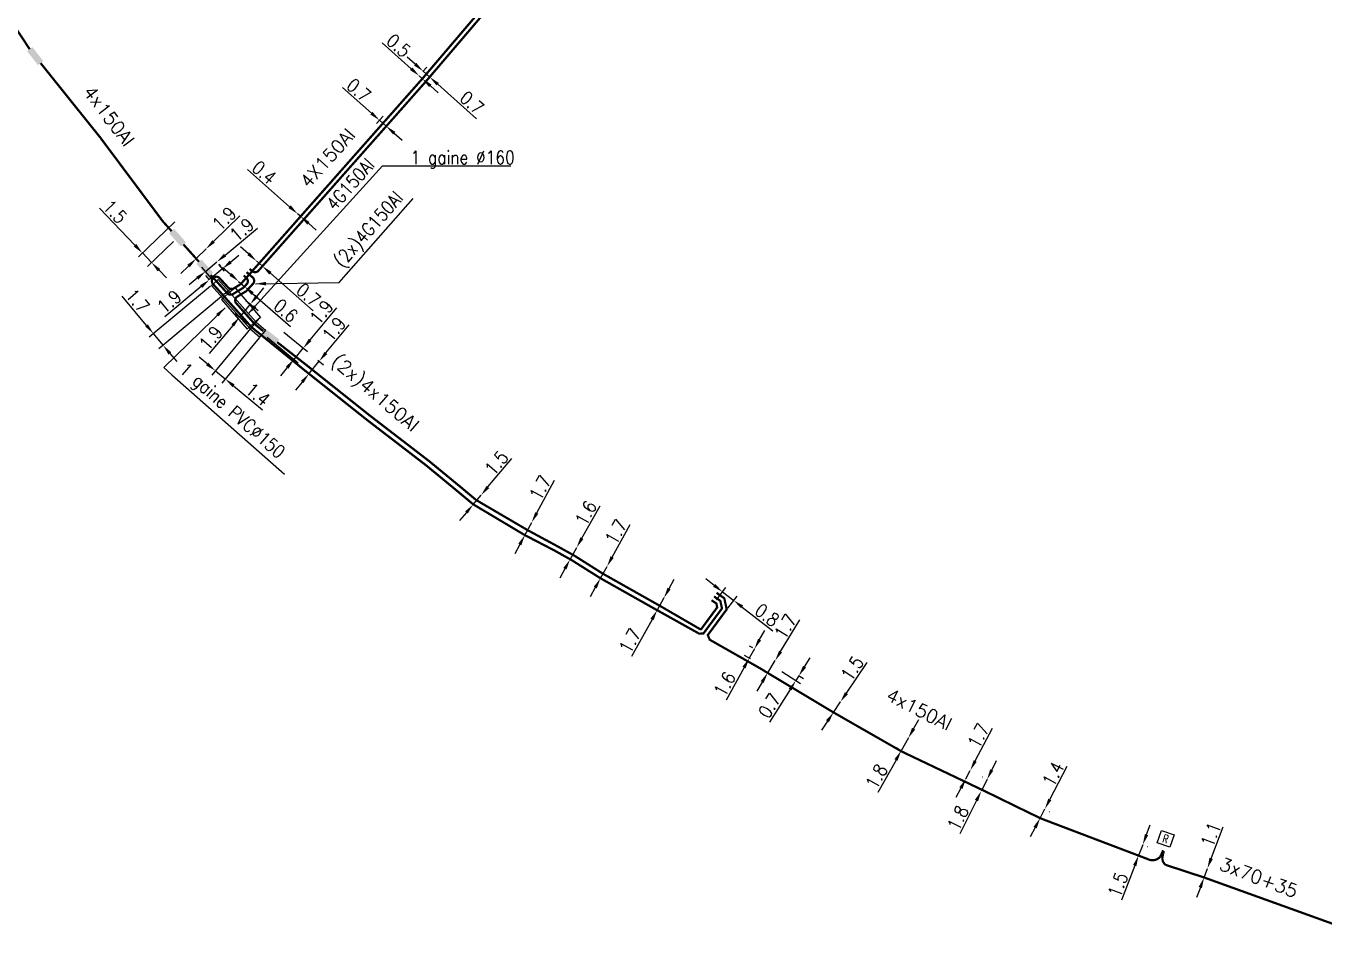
# Model space of a CAD drawing. Header units: millimetres. Extents: x 80000 to 81010, y 144000 to 145002.
# Drawn here: x 80223.4 to 80369.8, y 144738.6 to 144842.9 of the extents above; entities that cross this region are included whole.
import ezdxf
from ezdxf.enums import TextEntityAlignment as Align

# ---------------------------------------------------------------- set-up
doc = ezdxf.new("R2010")
doc.units = ezdxf.units.MM
doc.header["$PDMODE"] = 34
doc.linetypes.add('B_ST_AL', pattern=[2000, 1000, 1000])
doc.layers.get('0').update_dxf_attribs({"linetype": 'CONTINUOUS'})
doc.layers.get('Defpoints').update_dxf_attribs({"linetype": 'CONTINUOUS'})
for name, color, linetype in [('B_100', 3, 'CONTINUOUS'), ('B_200', 7, 'CONTINUOUS'), ('B_300', 7, 'CONTINUOUS'), ('B_400', 7, 'CONTINUOUS')]:
    doc.layers.add(name, color=color, linetype=linetype)
doc.styles.add('M_ROMANS', font='ROMANS.shx', dxfattribs={"width": 0.75})
doc.styles.get("Standard").update_dxf_attribs({"font": 'romans.shx', "width": 0.85})
doc.dimstyles.get("Standard").update_dxf_attribs({"dimtxt": 1.5, "dimasz": 1.2, "dimexe": 0.625, "dimexo": 0.625, "dimgap": 0.25, "dimtad": 1, "dimdec": 1, "dimzin": 0, "dimdsep": 46, "dimtxsty": 'Standard', "dimcen": -0.5, "dimadec": 0, "dimazin": 0, "dimtfac": 1, "dimtdec": 1, "dimtmove": 0, "dimatfit": 3, "dimfxl": 0, "dimtolj": 1, "dimtzin": 0, "dimarcsym": 0})

# ---------------------------------------------------------------- blocks, each defined once
blk = doc.blocks.new('*D301')
at = {"layer": 'B_100', "color": 0, "linetype": 'Continuous', "lineweight": -2, "transparency": 16777216}
for p, q in [((80357.04, 144748.98), (80358.38, 144752.56)), ((80356.24, 144746.83), (80356.62, 144747.86)), ((80355.82, 144745.7), (80355.4, 144744.58))]:
    blk.add_line(p, q, dxfattribs=at)
at = {"layer": 'B_100', "color": 0, "linetype": 'Continuous', "transparency": 16777216}
for points in [[(80356.85, 144749.05), (80357.23, 144748.91), (80356.62, 144747.86)], [(80355.63, 144745.77), (80356, 144745.63), (80356.24, 144746.83)]]:
    blk.add_solid(points, dxfattribs=at)
at = {"layer": 'Defpoints', "color": 0, "linetype": 'Continuous', "transparency": 16777216}
for p in [(80356.62, 144747.86), (80356.62, 144747.86), (80356.24, 144746.83)]:
    blk.add_point(p, dxfattribs=at)
at = {"layer": 'B_100', "color": 0, "linetype": 'Continuous', "transparency": 16777216, "insert": (80356.99, 144751.68), "char_height": 1.5, "attachment_point": 5, "rotation": 69.501}
blk.add_mtext('\\A1;1.1', dxfattribs=at)
blk = doc.blocks.new('*D302')
at = {"layer": 'B_100', "color": 0, "linetype": 'Continuous', "lineweight": -2, "transparency": 16777216}
for p, q in [((80349.75, 144751.66), (80350.18, 144752.78)), ((80349.33, 144750.53), (80348.85, 144749.3)), ((80349.88, 144750.32), (80349.91, 144750.31)), ((80349.41, 144749.09), (80349.44, 144749.07)), ((80348.43, 144748.18), (80346.94, 144744.26))]:
    blk.add_line(p, q, dxfattribs=at)
at = {"layer": 'B_100', "color": 0, "linetype": 'Continuous', "transparency": 16777216}
for points in [[(80349.57, 144751.73), (80349.94, 144751.59), (80349.33, 144750.53)], [(80348.24, 144748.25), (80348.61, 144748.1), (80348.85, 144749.3)]]:
    blk.add_solid(points, dxfattribs=at)
at = {"layer": 'Defpoints', "color": 0, "linetype": 'Continuous', "transparency": 16777216}
for p in [(80349.29, 144750.55), (80348.82, 144749.31), (80348.85, 144749.3)]:
    blk.add_point(p, dxfattribs=at)
at = {"layer": 'B_100', "color": 0, "linetype": 'Continuous', "transparency": 16777216, "insert": (80346.53, 144746.01), "char_height": 1.5, "attachment_point": 5, "rotation": 69.1663}
blk.add_mtext('\\A1;1.5', dxfattribs=at)
blk = doc.blocks.new('*D303')
at = {"layer": 'B_100', "color": 0, "linetype": 'Continuous', "lineweight": -2, "transparency": 16777216}
for p, q in [((80332.3, 144758.95), (80332.84, 144760.03)), ((80331.77, 144757.88), (80331.12, 144756.58)), ((80331.26, 144758.14), (80331.21, 144758.16)), ((80330.58, 144755.5), (80328.71, 144751.76))]:
    blk.add_line(p, q, dxfattribs=at)
at = {"layer": 'B_100', "color": 0, "linetype": 'Continuous', "transparency": 16777216}
for points in [[(80332.13, 144759.04), (80332.48, 144758.87), (80331.77, 144757.88)], [(80330.4, 144755.59), (80330.76, 144755.42), (80331.12, 144756.58)]]:
    blk.add_solid(points, dxfattribs=at)
at = {"layer": 'Defpoints', "color": 0, "linetype": 'Continuous', "transparency": 16777216}
for p in [(80331.81, 144757.86), (80331.12, 144756.58), (80331.12, 144756.58)]:
    blk.add_point(p, dxfattribs=at)
at = {"layer": 'B_100', "color": 0, "linetype": 'Continuous', "transparency": 16777216, "insert": (80328.49, 144753.54), "char_height": 1.5, "attachment_point": 5, "rotation": 63.4896}
blk.add_mtext('\\A1;1.8', dxfattribs=at)
blk = doc.blocks.new('*D304')
at = {"layer": 'B_100', "color": 0, "linetype": 'Continuous', "lineweight": -2, "transparency": 16777216}
for p, q in [((80330.44, 144759.97), (80332.38, 144763.68)), ((80329.39, 144757.97), (80329.88, 144758.91)), ((80328.83, 144756.91), (80328.27, 144755.85))]:
    blk.add_line(p, q, dxfattribs=at)
at = {"layer": 'B_100', "color": 0, "linetype": 'Continuous', "transparency": 16777216}
for points in [[(80330.26, 144760.06), (80330.61, 144759.88), (80329.88, 144758.91)], [(80328.65, 144757), (80329.01, 144756.82), (80329.39, 144757.97)]]:
    blk.add_solid(points, dxfattribs=at)
at = {"layer": 'Defpoints', "color": 0, "linetype": 'Continuous', "transparency": 16777216}
for p in [(80329.88, 144758.91), (80329.88, 144758.91), (80329.39, 144757.97)]:
    blk.add_point(p, dxfattribs=at)
at = {"layer": 'B_100', "color": 0, "linetype": 'Continuous', "transparency": 16777216, "insert": (80330.8, 144762.82), "char_height": 1.5, "attachment_point": 5, "rotation": 62.3199}
blk.add_mtext('\\A1;1.7', dxfattribs=at)
blk = doc.blocks.new('*D305')
at = {"layer": 'B_100', "color": 0, "linetype": 'Continuous', "lineweight": -2, "transparency": 16777216}
for p, q in [((80338.85, 144755.63), (80340.81, 144759.4)), ((80337.75, 144753.52), (80338.29, 144754.56)), ((80337.21, 144753.81), (80337.2, 144753.81)), ((80338.83, 144754.28), (80338.85, 144754.27)), ((80337.19, 144752.46), (80336.64, 144751.4))]:
    blk.add_line(p, q, dxfattribs=at)
at = {"layer": 'B_100', "color": 0, "linetype": 'Continuous', "transparency": 16777216}
for points in [[(80338.67, 144755.72), (80339.02, 144755.53), (80338.29, 144754.56)], [(80337.02, 144752.55), (80337.37, 144752.37), (80337.75, 144753.52)]]:
    blk.add_solid(points, dxfattribs=at)
at = {"layer": 'Defpoints', "color": 0, "linetype": 'Continuous', "transparency": 16777216}
for p in [(80338.28, 144754.57), (80338.29, 144754.56), (80337.76, 144753.52)]:
    blk.add_point(p, dxfattribs=at)
at = {"layer": 'B_100', "color": 0, "linetype": 'Continuous', "transparency": 16777216, "insert": (80339.22, 144758.51), "char_height": 1.5, "attachment_point": 5, "rotation": 62.4394}
blk.add_mtext('\\A1;1.4', dxfattribs=at)
blk = doc.blocks.new('*D306')
at = {"layer": 'B_100', "color": 0, "linetype": 'Continuous', "lineweight": -2, "transparency": 16777216}
for p, q in [((80323.49, 144763.61), (80324.08, 144764.66)), ((80322.9, 144762.57), (80322.09, 144761.13)), ((80321.84, 144761.27), (80321.55, 144761.44)), ((80321.51, 144760.08), (80319.45, 144756.43))]:
    blk.add_line(p, q, dxfattribs=at)
at = {"layer": 'B_100', "color": 0, "linetype": 'Continuous', "transparency": 16777216}
for points in [[(80323.32, 144763.71), (80323.67, 144763.51), (80322.9, 144762.57)], [(80321.33, 144760.18), (80321.68, 144759.99), (80322.09, 144761.13)]]:
    blk.add_solid(points, dxfattribs=at)
at = {"layer": 'Defpoints', "color": 0, "linetype": 'Continuous', "transparency": 16777216}
for p in [(80322.9, 144762.57), (80322.09, 144761.13), (80322.39, 144760.97)]:
    blk.add_point(p, dxfattribs=at)
at = {"layer": 'B_100', "color": 0, "linetype": 'Continuous', "transparency": 16777216, "insert": (80319.31, 144758.23), "char_height": 1.5, "attachment_point": 5, "rotation": 60.6217}
blk.add_mtext('\\A1;1.8', dxfattribs=at)
blk = doc.blocks.new('*D307')
at = {"layer": 'B_100', "color": 0, "linetype": 'Continuous', "lineweight": -2, "transparency": 16777216}
for p, q in [((80301.01, 144779.78), (80300.06, 144780.51)), ((80301.27, 144778.16), (80302.34, 144779.54)), ((80301.96, 144779.05), (80303.21, 144778.08)), ((80302.54, 144777.2), (80303.6, 144778.57)), ((80304.16, 144777.34), (80307.63, 144774.67))]:
    blk.add_line(p, q, dxfattribs=at)
at = {"layer": 'B_100', "color": 0, "linetype": 'Continuous', "transparency": 16777216}
for points in [[(80301.13, 144779.94), (80300.88, 144779.62), (80301.96, 144779.05)], [(80304.29, 144777.5), (80304.04, 144777.19), (80303.21, 144778.08)]]:
    blk.add_solid(points, dxfattribs=at)
at = {"layer": 'Defpoints', "color": 0, "linetype": 'Continuous', "transparency": 16777216}
for p in [(80301.96, 144779.05), (80300.89, 144777.66), (80302.15, 144776.7)]:
    blk.add_point(p, dxfattribs=at)
at = {"layer": 'B_100', "color": 0, "linetype": 'Continuous', "transparency": 16777216, "insert": (80306.98, 144776.43), "char_height": 1.5, "attachment_point": 5, "rotation": 322.3447}
blk.add_mtext('\\A1;0.8', dxfattribs=at)
blk = doc.blocks.new('*D308')
at = {"layer": 'B_100', "color": 0, "linetype": 'Continuous', "lineweight": -2, "transparency": 16777216}
for p, q in [((80311.2, 144770.6), (80311.84, 144771.62)), ((80308.63, 144770.05), (80310.75, 144768.71)), ((80310.56, 144769.59), (80310.22, 144769.05)), ((80310.52, 144769.61), (80311.09, 144769.26)), ((80309.58, 144768.03), (80307.24, 144764.34))]:
    blk.add_line(p, q, dxfattribs=at)
at = {"layer": 'B_100', "color": 0, "linetype": 'Continuous', "transparency": 16777216}
for points in [[(80311.03, 144770.71), (80311.37, 144770.5), (80310.56, 144769.59)], [(80309.41, 144768.14), (80309.74, 144767.93), (80310.22, 144769.05)]]:
    blk.add_solid(points, dxfattribs=at)
at = {"layer": 'Defpoints', "color": 0, "linetype": 'Continuous', "transparency": 16777216}
for p in [(80308.1, 144770.39), (80309.99, 144769.95), (80310.22, 144769.05)]:
    blk.add_point(p, dxfattribs=at)
at = {"layer": 'B_100', "color": 0, "linetype": 'Continuous', "transparency": 16777216, "insert": (80307.24, 144766.21), "char_height": 1.5, "attachment_point": 5, "rotation": 57.7032}
blk.add_mtext('\\A1;0.7', dxfattribs=at)
blk = doc.blocks.new('*D309')
at = {"layer": 'B_100', "color": 0, "linetype": 'Continuous', "lineweight": -2, "transparency": 16777216}
for p, q in [((80306.13, 144773.67), (80306.71, 144774.71)), ((80305.55, 144772.62), (80304.96, 144771.56)), ((80305.36, 144772.72), (80305, 144772.92)), ((80305.1, 144771.48), (80304.41, 144771.86)), ((80304.38, 144770.51), (80302.35, 144766.84))]:
    blk.add_line(p, q, dxfattribs=at)
at = {"layer": 'B_100', "color": 0, "linetype": 'Continuous', "transparency": 16777216}
for points in [[(80305.95, 144773.76), (80306.3, 144773.57), (80305.55, 144772.62)], [(80304.2, 144770.61), (80304.55, 144770.41), (80304.96, 144771.56)]]:
    blk.add_solid(points, dxfattribs=at)
at = {"layer": 'Defpoints', "color": 0, "linetype": 'Continuous', "transparency": 16777216}
for p in [(80305.91, 144772.42), (80304.96, 144771.56), (80305.64, 144771.18)]:
    blk.add_point(p, dxfattribs=at)
at = {"layer": 'B_100', "color": 0, "linetype": 'Continuous', "transparency": 16777216, "insert": (80302.2, 144768.64), "char_height": 1.5, "attachment_point": 5, "rotation": 60.9975}
blk.add_mtext('\\A1;1.6', dxfattribs=at)
blk = doc.blocks.new('*D310')
at = {"layer": 'B_100', "color": 0, "linetype": 'Continuous', "lineweight": -2, "transparency": 16777216}
for p, q in [((80308.5, 144772.32), (80310.66, 144775.91)), ((80307.04, 144769.91), (80307.88, 144771.29)), ((80308.4, 144770.98), (80308.41, 144770.97)), ((80307.57, 144769.59), (80307.58, 144769.58)), ((80306.42, 144768.88), (80305.8, 144767.85))]:
    blk.add_line(p, q, dxfattribs=at)
at = {"layer": 'B_100', "color": 0, "linetype": 'Continuous', "transparency": 16777216}
for points in [[(80308.33, 144772.42), (80308.67, 144772.22), (80307.88, 144771.29)], [(80306.25, 144768.98), (80306.59, 144768.77), (80307.04, 144769.91)]]:
    blk.add_solid(points, dxfattribs=at)
at = {"layer": 'Defpoints', "color": 0, "linetype": 'Continuous', "transparency": 16777216}
for p in [(80307.87, 144771.3), (80307.88, 144771.29), (80307.03, 144769.91)]:
    blk.add_point(p, dxfattribs=at)
at = {"layer": 'B_100', "color": 0, "linetype": 'Continuous', "transparency": 16777216, "insert": (80309.04, 144775.14), "char_height": 1.5, "attachment_point": 5, "rotation": 58.8763}
blk.add_mtext('\\A1;1.7', dxfattribs=at)
blk = doc.blocks.new('*D311')
at = {"layer": 'B_100', "color": 0, "linetype": 'Continuous', "lineweight": -2, "transparency": 16777216}
for p, q in [((80315.91, 144767.62), (80318.25, 144771.1)), ((80314.46, 144765.45), (80315.24, 144766.63)), ((80313.79, 144764.45), (80313.12, 144763.46))]:
    blk.add_line(p, q, dxfattribs=at)
at = {"layer": 'B_100', "color": 0, "linetype": 'Continuous', "transparency": 16777216}
for points in [[(80315.75, 144767.73), (80316.08, 144767.51), (80315.24, 144766.63)], [(80313.62, 144764.57), (80313.95, 144764.34), (80314.46, 144765.45)]]:
    blk.add_solid(points, dxfattribs=at)
at = {"layer": 'Defpoints', "color": 0, "linetype": 'Continuous', "transparency": 16777216}
for p in [(80315.24, 144766.63), (80315.24, 144766.63), (80314.46, 144765.45)]:
    blk.add_point(p, dxfattribs=at)
at = {"layer": 'B_100', "color": 0, "linetype": 'Continuous', "transparency": 16777216, "insert": (80316.58, 144770.42), "char_height": 1.5, "attachment_point": 5, "rotation": 56.1556}
blk.add_mtext('\\A1;1.5', dxfattribs=at)
blk = doc.blocks.new('*D312')
at = {"layer": 'B_100', "color": 0, "linetype": 'Continuous', "lineweight": -2, "transparency": 16777216}
for p, q in [((80295.93, 144779.42), (80296.51, 144780.47)), ((80295.35, 144778.37), (80294.58, 144776.98)), ((80294.8, 144778.67), (80294.8, 144778.67)), ((80294, 144775.93), (80291.67, 144771.74))]:
    blk.add_line(p, q, dxfattribs=at)
at = {"layer": 'B_100', "color": 0, "linetype": 'Continuous', "transparency": 16777216}
for points in [[(80295.75, 144779.52), (80296.1, 144779.32), (80295.35, 144778.37)], [(80293.82, 144776.03), (80294.17, 144775.84), (80294.58, 144776.98)]]:
    blk.add_solid(points, dxfattribs=at)
at = {"layer": 'Defpoints', "color": 0, "linetype": 'Continuous', "transparency": 16777216}
for p in [(80295.35, 144778.37), (80295.35, 144778.37), (80294.58, 144776.98)]:
    blk.add_point(p, dxfattribs=at)
at = {"layer": 'B_100', "color": 0, "linetype": 'Continuous', "transparency": 16777216, "insert": (80291.52, 144773.53), "char_height": 1.5, "attachment_point": 5, "rotation": 61.012}
blk.add_mtext('\\A1;1.7', dxfattribs=at)
blk = doc.blocks.new('*D313')
at = {"layer": 'B_100', "color": 0, "linetype": 'Continuous', "lineweight": -2, "transparency": 16777216}
for p, q in [((80281.01, 144787.95), (80282.99, 144791.64)), ((80279.67, 144785.45), (80280.44, 144786.89)), ((80279.1, 144784.39), (80278.53, 144783.34)), ((80280.18, 144785.18), (80280.22, 144785.16))]:
    blk.add_line(p, q, dxfattribs=at)
at = {"layer": 'B_100', "color": 0, "linetype": 'Continuous', "transparency": 16777216}
for points in [[(80280.83, 144788.04), (80281.18, 144787.85), (80280.44, 144786.89)], [(80278.92, 144784.49), (80279.27, 144784.3), (80279.67, 144785.45)]]:
    blk.add_solid(points, dxfattribs=at)
at = {"layer": 'Defpoints', "color": 0, "linetype": 'Continuous', "transparency": 16777216}
for p in [(80280.44, 144786.89), (80280.44, 144786.89), (80279.63, 144785.47)]:
    blk.add_point(p, dxfattribs=at)
at = {"layer": 'B_100', "color": 0, "linetype": 'Continuous', "transparency": 16777216, "insert": (80281.4, 144790.79), "char_height": 1.5, "attachment_point": 5, "rotation": 61.7394}
blk.add_mtext('\\A1;1.7', dxfattribs=at)
blk = doc.blocks.new('*D314')
at = {"layer": 'B_100', "color": 0, "linetype": 'Continuous', "lineweight": -2, "transparency": 16777216}
for p, q in [((80286.1, 144785.1), (80288.14, 144788.76)), ((80284.76, 144782.7), (80285.51, 144784.06)), ((80284.38, 144782.92), (80284.21, 144783.01)), ((80284.17, 144781.66), (80283.59, 144780.61))]:
    blk.add_line(p, q, dxfattribs=at)
at = {"layer": 'B_100', "color": 0, "linetype": 'Continuous', "transparency": 16777216}
for points in [[(80285.92, 144785.2), (80286.27, 144785.01), (80285.51, 144784.06)], [(80284, 144781.75), (80284.35, 144781.56), (80284.76, 144782.7)]]:
    blk.add_solid(points, dxfattribs=at)
at = {"layer": 'Defpoints', "color": 0, "linetype": 'Continuous', "transparency": 16777216}
for p in [(80285.51, 144784.06), (80285.51, 144784.06), (80284.92, 144782.61)]:
    blk.add_point(p, dxfattribs=at)
at = {"layer": 'B_100', "color": 0, "linetype": 'Continuous', "transparency": 16777216, "insert": (80286.54, 144787.94), "char_height": 1.5, "attachment_point": 5, "rotation": 60.8341}
blk.add_mtext('\\A1;1.6', dxfattribs=at)
blk = doc.blocks.new('*D315')
at = {"layer": 'B_100', "color": 0, "linetype": 'Continuous', "lineweight": -2, "transparency": 16777216}
for p, q in [((80289.51, 144782.97), (80291.54, 144786.64)), ((80288.19, 144780.58), (80288.93, 144781.92)), ((80287.6, 144779.54), (80287.02, 144778.49)), ((80288.73, 144780.28), (80288.73, 144780.28))]:
    blk.add_line(p, q, dxfattribs=at)
at = {"layer": 'B_100', "color": 0, "linetype": 'Continuous', "transparency": 16777216}
for points in [[(80289.33, 144783.07), (80289.68, 144782.88), (80288.93, 144781.92)], [(80287.43, 144779.63), (80287.78, 144779.44), (80288.19, 144780.58)]]:
    blk.add_solid(points, dxfattribs=at)
at = {"layer": 'Defpoints', "color": 0, "linetype": 'Continuous', "transparency": 16777216}
for p in [(80288.93, 144781.92), (80288.93, 144781.92), (80288.18, 144780.59)]:
    blk.add_point(p, dxfattribs=at)
at = {"layer": 'B_100', "color": 0, "linetype": 'Continuous', "transparency": 16777216, "insert": (80289.94, 144785.82), "char_height": 1.5, "attachment_point": 5, "rotation": 61.012}
blk.add_mtext('\\A1;1.7', dxfattribs=at)
blk = doc.blocks.new('*D316')
at = {"layer": 'B_100', "color": 0, "linetype": 'Continuous', "lineweight": -2, "transparency": 16777216}
for p, q in [((80275.5, 144790.88), (80278.2, 144794.09)), ((80273.85, 144788.92), (80274.73, 144789.96)), ((80273.08, 144788), (80272.31, 144787.09))]:
    blk.add_line(p, q, dxfattribs=at)
at = {"layer": 'B_100', "color": 0, "linetype": 'Continuous', "transparency": 16777216}
for points in [[(80275.35, 144791.01), (80275.65, 144790.75), (80274.73, 144789.96)], [(80272.93, 144788.13), (80273.23, 144787.88), (80273.85, 144788.92)]]:
    blk.add_solid(points, dxfattribs=at)
at = {"layer": 'Defpoints', "color": 0, "linetype": 'Continuous', "transparency": 16777216}
for p in [(80274.73, 144789.96), (80274.73, 144789.96), (80273.85, 144788.92)]:
    blk.add_point(p, dxfattribs=at)
at = {"layer": 'B_100', "color": 0, "linetype": 'Continuous', "transparency": 16777216, "insert": (80276.47, 144793.59), "char_height": 1.5, "attachment_point": 5, "rotation": 49.9177}
blk.add_mtext('\\A1;1.5', dxfattribs=at)
blk = doc.blocks.new('*D317')
at = {"layer": 'B_100', "color": 0, "linetype": 'Continuous', "lineweight": -2, "transparency": 16777216}
for p, q in [((80257.24, 144806), (80259.85, 144809.19)), ((80255.32, 144803.65), (80256.48, 144805.07)), ((80256.34, 144805.18), (80256.96, 144804.67)), ((80255.1, 144803.83), (80255.8, 144803.26)), ((80254.56, 144802.72), (80253.8, 144801.8))]:
    blk.add_line(p, q, dxfattribs=at)
at = {"layer": 'B_100', "color": 0, "linetype": 'Continuous', "transparency": 16777216}
for points in [[(80257.08, 144806.12), (80257.39, 144805.87), (80256.48, 144805.07)], [(80254.41, 144802.85), (80254.71, 144802.6), (80255.32, 144803.65)]]:
    blk.add_solid(points, dxfattribs=at)
at = {"layer": 'Defpoints', "color": 0, "linetype": 'Continuous', "transparency": 16777216}
for p in [(80255.86, 144805.58), (80256.48, 144805.07), (80254.62, 144804.23)]:
    blk.add_point(p, dxfattribs=at)
at = {"layer": 'B_100', "color": 0, "linetype": 'Continuous', "transparency": 16777216, "insert": (80258.15, 144808.69), "char_height": 1.5, "attachment_point": 5, "rotation": 50.6919}
blk.add_mtext('\\A1;1.9', dxfattribs=at)
blk = doc.blocks.new('*D320')
at = {"layer": 'B_100', "color": 0, "linetype": 'Continuous', "lineweight": -2, "transparency": 16777216}
for p, q in [((80245.82, 144815.21), (80245.18, 144815.98)), ((80246.5, 144816.27), (80247.42, 144817.04)), ((80244.1, 144814.26), (80243.7, 144814.75)), ((80245.58, 144815.5), (80244.1, 144814.27)), ((80243.18, 144813.5), (80239.08, 144810.08))]:
    blk.add_line(p, q, dxfattribs=at)
at = {"layer": 'B_100', "color": 0, "linetype": 'Continuous', "transparency": 16777216}
for points in [[(80246.37, 144816.42), (80246.63, 144816.12), (80245.58, 144815.5)], [(80243.05, 144813.65), (80243.31, 144813.34), (80244.1, 144814.27)]]:
    blk.add_solid(points, dxfattribs=at)
at = {"layer": 'Defpoints', "color": 0, "linetype": 'Continuous', "transparency": 16777216}
for p in [(80245.58, 144815.5), (80246.22, 144814.73), (80244.5, 144813.78)]:
    blk.add_point(p, dxfattribs=at)
at = {"layer": 'B_100', "color": 0, "linetype": 'Continuous', "transparency": 16777216, "insert": (80239.57, 144811.79), "char_height": 1.5, "attachment_point": 5, "rotation": 39.8296}
blk.add_mtext('\\A1;1.9', dxfattribs=at)
blk = doc.blocks.new('*D321')
at = {"layer": 'B_100', "color": 0, "linetype": 'Continuous', "lineweight": -2, "transparency": 16777216}
for p, q in [((80253.14, 144822.5), (80248.4, 144826.68)), ((80254.36, 144821.43), (80254.04, 144821.7)), ((80255.26, 144820.63), (80256.15, 144819.84))]:
    blk.add_line(p, q, dxfattribs=at)
at = {"layer": 'B_100', "color": 0, "linetype": 'Continuous', "transparency": 16777216}
for points in [[(80253.28, 144822.65), (80253.01, 144822.35), (80254.04, 144821.7)], [(80255.39, 144820.78), (80255.12, 144820.48), (80254.36, 144821.43)]]:
    blk.add_solid(points, dxfattribs=at)
at = {"layer": 'Defpoints', "color": 0, "linetype": 'Continuous', "transparency": 16777216}
for p in [(80254.04, 144821.7), (80254.36, 144821.43), (80254.36, 144821.43)]:
    blk.add_point(p, dxfattribs=at)
at = {"layer": 'B_100', "color": 0, "linetype": 'Continuous', "transparency": 16777216, "insert": (80250.27, 144826.36), "char_height": 1.5, "attachment_point": 5, "rotation": 318.5669}
blk.add_mtext('\\A1;0.4', dxfattribs=at)
blk = doc.blocks.new('B_300_03')
at = {"color": 0, "linetype": 'Continuous'}
blk.add_solid([(-1, 0.75), (-1, 0), (1, 0.75), (1, 0)], dxfattribs=at)
at = {"color": 0, "linetype": 'Continuous', "style": 'M_ROMANS', "width": 0.75, "flags": 3}
for tag, p in [('DEF_LEG', (0, -4.25)), ('DEF_COUP', (0, -6.75)), ('DEF_TYPE', (0, -9.25))]:
    blk.add_attdef(tag, text='', height=1.2, dxfattribs=at).set_placement(p, align=Align.MIDDLE)
blk = doc.blocks.new('B_200_01')
at = {"color": 0, "linetype": 'Continuous', "flags": 128}
blk.add_lwpolyline([(-0.75, -0.75), (-0.75, 0.75), (0.75, 0.75), (0.75, -0.75)], close=True, dxfattribs=at)
at = {"color": 0, "linetype": 'Continuous', "style": 'M_ROMANS', "width": 0.75}
blk.add_text('R', height=0.9, dxfattribs=at).set_placement((0, 0), align=Align.MIDDLE)
at = {"color": 0, "linetype": 'Continuous', "style": 'M_ROMANS', "width": 0.75, "flags": 3}
for tag, p in [('DEF_LEG', (0, -5)), ('DEF_COUP', (0, -7.5)), ('DEF_TYPE', (0, -10))]:
    blk.add_attdef(tag, text='', height=1.2, dxfattribs=at).set_placement(p, align=Align.MIDDLE)
blk = doc.blocks.new('*D1249')
at = {"layer": 'B_100', "color": 0, "linetype": 'Continuous', "lineweight": -2, "transparency": 16777216}
for p, q in [((80248.51, 144817.18), (80247.61, 144817.97)), ((80249.41, 144816.38), (80250.08, 144815.79)), ((80248.99, 144815.91), (80248.99, 144815.91)), ((80249.67, 144815.32), (80249.67, 144815.32)), ((80250.98, 144814.99), (80255.8, 144810.75))]:
    blk.add_line(p, q, dxfattribs=at)
at = {"layer": 'B_100', "color": 0, "linetype": 'Continuous', "transparency": 16777216}
for points in [[(80248.64, 144817.33), (80248.38, 144817.03), (80249.41, 144816.38)], [(80251.12, 144815.14), (80250.85, 144814.84), (80250.08, 144815.79)]]:
    blk.add_solid(points, dxfattribs=at)
at = {"layer": 'Defpoints', "color": 0, "linetype": 'Continuous', "transparency": 16777216}
for p in [(80249.41, 144816.38), (80249.41, 144816.38), (80250.08, 144815.79)]:
    blk.add_point(p, dxfattribs=at)
at = {"layer": 'B_100', "color": 0, "linetype": 'Continuous', "transparency": 16777216, "insert": (80255.27, 144812.55), "char_height": 1.5, "attachment_point": 5, "rotation": 318.6175}
blk.add_mtext('\\A1;0.7', dxfattribs=at)
blk = doc.blocks.new('*D1256')
at = {"layer": 'B_100', "color": 0, "linetype": 'Continuous', "lineweight": -2, "transparency": 16777216}
for p, q in [((80262.37, 144833.05), (80259.09, 144835.94)), ((80262.94, 144831.88), (80263.68, 144832.73)), ((80264.04, 144831.58), (80263.27, 144832.26)), ((80263.71, 144831.2), (80264.45, 144832.05)), ((80264.94, 144830.79), (80265.84, 144829.99))]:
    blk.add_line(p, q, dxfattribs=at)
at = {"layer": 'B_100', "color": 0, "linetype": 'Continuous', "transparency": 16777216}
for points in [[(80262.5, 144833.2), (80262.24, 144832.9), (80263.27, 144832.26)], [(80265.07, 144830.94), (80264.81, 144830.64), (80264.04, 144831.58)]]:
    blk.add_solid(points, dxfattribs=at)
at = {"layer": 'Defpoints', "color": 0, "linetype": 'Continuous', "transparency": 16777216}
for p in [(80263.27, 144832.26), (80262.53, 144831.41), (80263.3, 144830.74)]:
    blk.add_point(p, dxfattribs=at)
at = {"layer": 'B_100', "color": 0, "linetype": 'Continuous', "transparency": 16777216, "insert": (80260.94, 144835.64), "char_height": 1.5, "attachment_point": 5, "rotation": 318.6126}
blk.add_mtext('\\A1;0.7', dxfattribs=at)
blk = doc.blocks.new('*D1260')
at = {"layer": 'B_100', "color": 0, "linetype": 'Continuous', "lineweight": -2, "transparency": 16777216}
for p, q in [((80266.84, 144838.07), (80263.58, 144840.98)), ((80268.11, 144836.94), (80267.74, 144837.27)), ((80269.01, 144836.14), (80269.9, 144835.34))]:
    blk.add_line(p, q, dxfattribs=at)
at = {"layer": 'B_100', "color": 0, "linetype": 'Continuous', "transparency": 16777216}
for points in [[(80266.98, 144838.22), (80266.71, 144837.92), (80267.74, 144837.27)], [(80269.14, 144836.29), (80268.87, 144835.99), (80268.11, 144836.94)]]:
    blk.add_solid(points, dxfattribs=at)
at = {"layer": 'Defpoints', "color": 0, "linetype": 'Continuous', "transparency": 16777216}
for p in [(80267.74, 144837.27), (80267.74, 144837.27), (80268.11, 144836.94)]:
    blk.add_point(p, dxfattribs=at)
at = {"layer": 'B_100', "color": 0, "linetype": 'Continuous', "transparency": 16777216, "insert": (80265.43, 144840.67), "char_height": 1.5, "attachment_point": 5, "rotation": 318.2897}
blk.add_mtext('\\A1;0.5', dxfattribs=at)
blk = doc.blocks.new('*D1261')
at = {"layer": 'B_100', "color": 0, "linetype": 'Continuous', "lineweight": -2, "transparency": 16777216}
for p, q in [((80267.3, 144838.58), (80266.4, 144839.38)), ((80268.15, 144837.74), (80268.61, 144838.25)), ((80268.2, 144837.78), (80268.94, 144837.12)), ((80268.9, 144837.07), (80269.36, 144837.58)), ((80269.84, 144836.32), (80274.22, 144832.41))]:
    blk.add_line(p, q, dxfattribs=at)
at = {"layer": 'B_100', "color": 0, "linetype": 'Continuous', "transparency": 16777216}
for points in [[(80267.43, 144838.73), (80267.17, 144838.43), (80268.2, 144837.78)], [(80269.97, 144836.47), (80269.7, 144836.17), (80268.94, 144837.12)]]:
    blk.add_solid(points, dxfattribs=at)
at = {"layer": 'Defpoints', "color": 0, "linetype": 'Continuous', "transparency": 16777216}
for p in [(80267.74, 144837.27), (80268.2, 144837.78), (80268.48, 144836.6)]:
    blk.add_point(p, dxfattribs=at)
at = {"layer": 'B_100', "color": 0, "linetype": 'Continuous', "transparency": 16777216, "insert": (80273.7, 144834.22), "char_height": 1.5, "attachment_point": 5, "rotation": 318.2897}
blk.add_mtext('\\A1;0.7', dxfattribs=at)
blk = doc.blocks.new('*D1262')
at = {"layer": 'B_300', "color": 0, "linetype": 'Continuous', "lineweight": -2, "transparency": 16777216}
for p, q in [((80235.71, 144818.15), (80231.7, 144822.33)), ((80240.22, 144820.81), (80236.09, 144816.85)), ((80240.05, 144818.57), (80237.13, 144815.77)), ((80237.58, 144816.2), (80236.54, 144817.28)), ((80238.42, 144815.34), (80239.25, 144814.47))]:
    blk.add_line(p, q, dxfattribs=at)
at = {"layer": 'B_300', "color": 0, "linetype": 'Continuous', "transparency": 16777216}
for points in [[(80235.86, 144818.29), (80235.57, 144818.01), (80236.54, 144817.28)], [(80238.56, 144815.47), (80238.27, 144815.2), (80237.58, 144816.2)]]:
    blk.add_solid(points, dxfattribs=at)
at = {"layer": 'Defpoints', "color": 0, "linetype": 'Continuous', "transparency": 16777216}
for p in [(80240.67, 144821.24), (80240.5, 144819), (80236.54, 144817.28)]:
    blk.add_point(p, dxfattribs=at)
at = {"layer": 'B_300', "color": 0, "linetype": 'Continuous', "transparency": 16777216, "insert": (80233.46, 144821.94), "char_height": 1.5, "attachment_point": 5, "rotation": 313.8373}
blk.add_mtext('\\A1;1.5', dxfattribs=at)
blk = doc.blocks.new('*D1263')
at = {"layer": 'B_100', "color": 0, "linetype": 'Continuous', "lineweight": -2, "transparency": 16777216}
for p, q in [((80244.57, 144818.58), (80247.52, 144821.47)), ((80242.61, 144816.64), (80243.72, 144817.74)), ((80241.75, 144815.8), (80240.89, 144814.96))]:
    blk.add_line(p, q, dxfattribs=at)
at = {"layer": 'B_100', "color": 0, "linetype": 'Continuous', "transparency": 16777216}
for points in [[(80244.43, 144818.72), (80244.71, 144818.43), (80243.72, 144817.74)], [(80241.61, 144815.95), (80241.89, 144815.66), (80242.61, 144816.64)]]:
    blk.add_solid(points, dxfattribs=at)
at = {"layer": 'Defpoints', "color": 0, "linetype": 'Continuous', "transparency": 16777216}
for p in [(80243.72, 144817.74), (80243.72, 144817.74), (80242.61, 144816.64)]:
    blk.add_point(p, dxfattribs=at)
at = {"layer": 'B_100', "color": 0, "linetype": 'Continuous', "transparency": 16777216, "insert": (80245.77, 144821.16), "char_height": 1.5, "attachment_point": 5, "rotation": 44.4864}
blk.add_mtext('\\A1;1.9', dxfattribs=at)
blk = doc.blocks.new('*D1264')
at = {"layer": 'B_100', "color": 0, "linetype": 'Continuous', "lineweight": -2, "transparency": 16777216}
for p, q in [((80246.49, 144814.87), (80245.59, 144815.65)), ((80247.4, 144814.08), (80248.06, 144813.5)), ((80248.96, 144812.71), (80253.25, 144808.97))]:
    blk.add_line(p, q, dxfattribs=at)
at = {"layer": 'B_100', "color": 0, "linetype": 'Continuous', "transparency": 16777216}
for points in [[(80246.62, 144815.02), (80246.36, 144814.71), (80247.4, 144814.08)], [(80249.1, 144812.86), (80248.83, 144812.56), (80248.06, 144813.5)]]:
    blk.add_solid(points, dxfattribs=at)
at = {"layer": 'Defpoints', "color": 0, "linetype": 'Continuous', "transparency": 16777216}
for p in [(80247.4, 144814.08), (80247.4, 144814.08), (80248.06, 144813.5)]:
    blk.add_point(p, dxfattribs=at)
at = {"layer": 'B_100', "color": 0, "linetype": 'Continuous', "transparency": 16777216, "insert": (80252.71, 144810.77), "char_height": 1.5, "attachment_point": 5, "rotation": 318.8898}
blk.add_mtext('\\A1;0.6', dxfattribs=at)
blk = doc.blocks.new('*D1265')
at = {"layer": 'B_100', "color": 0, "linetype": 'Continuous', "lineweight": -2, "transparency": 16777216}
for p, q in [((80249.47, 144812.42), (80250.23, 144813.34)), ((80249.58, 144810.77), (80248.22, 144811.89)), ((80248.36, 144809.31), (80247.01, 144810.43)), ((80248.7, 144811.5), (80247.49, 144810.03)), ((80246.73, 144809.11), (80244.09, 144805.93))]:
    blk.add_line(p, q, dxfattribs=at)
at = {"layer": 'B_100', "color": 0, "linetype": 'Continuous', "transparency": 16777216}
for points in [[(80249.31, 144812.55), (80249.62, 144812.29), (80248.7, 144811.5)], [(80246.57, 144809.23), (80246.88, 144808.98), (80247.49, 144810.03)]]:
    blk.add_solid(points, dxfattribs=at)
at = {"layer": 'Defpoints', "color": 0, "linetype": 'Continuous', "transparency": 16777216}
for p in [(80248.7, 144811.5), (80250.06, 144810.38), (80248.85, 144808.91)]:
    blk.add_point(p, dxfattribs=at)
at = {"layer": 'B_100', "color": 0, "linetype": 'Continuous', "transparency": 16777216, "insert": (80244.26, 144807.69), "char_height": 1.5, "attachment_point": 5, "rotation": 50.3945}
blk.add_mtext('\\A1;1.9', dxfattribs=at)
blk = doc.blocks.new('*D1609')
at = {"layer": 'B_400', "color": 0, "linetype": 'Continuous', "lineweight": -2, "transparency": 16777216}
for p, q in [((80249.66, 144809.89), (80244.38, 144803.51)), ((80249.72, 144807.71), (80245.49, 144802.59)), ((80243.85, 144804.76), (80242.93, 144805.52)), ((80244.78, 144803.99), (80245.89, 144803.07)), ((80246.81, 144802.31), (80250.09, 144799.6))]:
    blk.add_line(p, q, dxfattribs=at)
at = {"layer": 'B_400', "color": 0, "linetype": 'Continuous', "transparency": 16777216}
for points in [[(80243.98, 144804.91), (80243.72, 144804.6), (80244.78, 144803.99)], [(80246.94, 144802.46), (80246.69, 144802.15), (80245.89, 144803.07)]]:
    blk.add_solid(points, dxfattribs=at)
at = {"layer": 'Defpoints', "color": 0, "linetype": 'Continuous', "transparency": 16777216}
for p in [(80250.06, 144810.38), (80250.12, 144808.19), (80244.78, 144803.99)]:
    blk.add_point(p, dxfattribs=at)
at = {"layer": 'B_400', "color": 0, "linetype": 'Continuous', "transparency": 16777216, "insert": (80249.55, 144801.34), "char_height": 1.5, "attachment_point": 5, "rotation": 320.3945}
blk.add_mtext('\\A1;1.4', dxfattribs=at)
blk = doc.blocks.new('*D1610')
at = {"layer": 'B_400', "color": 0, "linetype": 'Continuous', "lineweight": -2, "transparency": 16777216}
for p, q in [((80255.45, 144807.47), (80258.45, 144811.09)), ((80250.6, 144807.79), (80254.12, 144804.88)), ((80252.49, 144808.36), (80255.17, 144806.15)), ((80253.64, 144805.28), (80254.69, 144806.54)), ((80252.87, 144804.35), (80252.11, 144803.43))]:
    blk.add_line(p, q, dxfattribs=at)
at = {"layer": 'B_400', "color": 0, "linetype": 'Continuous', "transparency": 16777216}
for points in [[(80255.3, 144807.6), (80255.61, 144807.34), (80254.69, 144806.54)], [(80252.72, 144804.48), (80253.03, 144804.23), (80253.64, 144805.28)]]:
    blk.add_solid(points, dxfattribs=at)
at = {"layer": 'Defpoints', "color": 0, "linetype": 'Continuous', "transparency": 16777216}
for p in [(80252.01, 144808.76), (80250.12, 144808.19), (80254.69, 144806.54)]:
    blk.add_point(p, dxfattribs=at)
at = {"layer": 'B_400', "color": 0, "linetype": 'Continuous', "transparency": 16777216, "insert": (80256.74, 144810.6), "char_height": 1.5, "attachment_point": 5, "rotation": 50.3945}
blk.add_mtext('\\A1;1.9', dxfattribs=at)
blk = doc.blocks.new('*D1611')
at = {"layer": 'B_400', "color": 0, "linetype": 'Continuous', "lineweight": -2, "transparency": 16777216}
for p, q in [((80245.86, 144817.04), (80249.52, 144820.09)), ((80243.66, 144815.2), (80244.94, 144816.27)), ((80245.15, 144816.02), (80245.34, 144815.79)), ((80244.31, 144814.43), (80243.26, 144815.68)), ((80242.74, 144814.44), (80241.82, 144813.67))]:
    blk.add_line(p, q, dxfattribs=at)
at = {"layer": 'B_400', "color": 0, "linetype": 'Continuous', "transparency": 16777216}
for points in [[(80245.73, 144817.19), (80245.99, 144816.88), (80244.94, 144816.27)], [(80242.61, 144814.59), (80242.87, 144814.28), (80243.66, 144815.2)]]:
    blk.add_solid(points, dxfattribs=at)
at = {"layer": 'Defpoints', "color": 0, "linetype": 'Continuous', "transparency": 16777216}
for p in [(80244.75, 144816.5), (80244.94, 144816.27), (80244.71, 144813.95)]:
    blk.add_point(p, dxfattribs=at)
at = {"layer": 'B_400', "color": 0, "linetype": 'Continuous', "transparency": 16777216, "insert": (80247.75, 144819.92), "char_height": 1.5, "attachment_point": 5, "rotation": 39.8296}
blk.add_mtext('\\A1;1.9', dxfattribs=at)
blk = doc.blocks.new('*D1612')
at = {"layer": 'B_400', "color": 0, "linetype": 'Continuous', "lineweight": -2, "transparency": 16777216}
for p, q in [((80244.23, 144813.55), (80237.31, 144807.78)), ((80246.6, 144813.31), (80238.4, 144806.47)), ((80237.02, 144809.1), (80234.27, 144812.4)), ((80238.88, 144806.87), (80237.79, 144808.18)), ((80239.65, 144805.95), (80240.42, 144805.03))]:
    blk.add_line(p, q, dxfattribs=at)
at = {"layer": 'B_400', "color": 0, "linetype": 'Continuous', "transparency": 16777216}
for points in [[(80237.17, 144809.23), (80236.87, 144808.98), (80237.79, 144808.18)], [(80239.8, 144806.08), (80239.49, 144805.82), (80238.88, 144806.87)]]:
    blk.add_solid(points, dxfattribs=at)
at = {"layer": 'Defpoints', "color": 0, "linetype": 'Continuous', "transparency": 16777216}
for p in [(80244.71, 144813.95), (80247.08, 144813.71), (80238.88, 144806.87)]:
    blk.add_point(p, dxfattribs=at)
at = {"layer": 'B_400', "color": 0, "linetype": 'Continuous', "transparency": 16777216, "insert": (80236, 144811.89), "char_height": 1.5, "attachment_point": 5, "rotation": 309.8296}
blk.add_mtext('\\A1;1.7', dxfattribs=at)

msp = doc.modelspace()

# ---------------------------------------------------------------- linework, layer by layer
at = {"layer": 'B_100', "linetype": 'B_ST_AL', "const_width": 0.25, "flags": 128}
for points in [[(80223.84, 144840.27), (80221.28, 144844.16), (80217.11, 144851.04), (80209.13, 144863.7), (80205.3, 144870.32), (80203.08, 144874.3), (80200.81, 144878.36), (80198.72, 144882.58), (80194.39, 144890.44), (80188.35, 144899.86), (80185.64, 144903.54), (80183.01, 144906.3), (80179.44, 144910.38), (80175.6, 144914.93), (80172.03, 144918.9), (80168.88, 144923), (80165.37, 144926.86, -0.198062), (80164.78, 144929.44, 0.157598), (80164.93, 144930.15, -0.066391), (80165.34, 144932.49, 0.101618), (80165.34, 144932.49)], [(80248.63, 144815.49), (80248.92, 144815.23, 0.41282), (80249.63, 144815.28), (80250.08, 144815.79), (80263.3, 144830.74), (80268.48, 144836.6), (80278.03, 144847.81), (80281.66, 144851.74), (80284.05, 144854.45), (80287.21, 144857.84), (80289.58, 144860.33), (80294.32, 144865.21), (80296.74, 144867.79), (80296.74, 144867.79)], [(80300.99, 144778.53), (80301.7, 144778.04), (80301.89, 144777.18), (80299.8, 144774.36), (80299.33, 144774.33), (80299.33, 144774.33), (80294.58, 144776.98), (80288.18, 144780.59), (80284.94, 144782.63), (80283.01, 144783.71), (80279.63, 144785.47), (80273.85, 144788.92), (80271.93, 144790.52), (80268.51, 144793.34), (80261.84, 144798.47), (80254.69, 144804.16), (80248.85, 144808.91), (80245.55, 144812.62), (80244.5, 144813.78, -0.971336), (80245.24, 144814.45), (80246.22, 144813.38, 0.358632), (80246.84, 144813.28), (80247.48, 144813.67), (80247.54, 144813.7, 0.076952), (80247.66, 144813.8), (80268.11, 144836.94), (80277.66, 144848.15), (80280.01, 144850.82)], [(80247.97, 144814.74), (80248.26, 144814.48, -0.420032), (80248.31, 144813.77), (80247.98, 144813.41, -0.073165), (80247.87, 144813.32), (80246.75, 144812.64, -0.358632), (80246.12, 144812.74), (80244.87, 144814.12), (80244.87, 144814.12), (80244.25, 144814.8)], [(80248.3, 144815.11), (80248.97, 144814.53, -0.418248), (80249.02, 144813.81), (80248.3, 144813.02, -0.074691), (80248.19, 144812.93), (80247.25, 144812.36, 0.469424), (80247.13, 144811.6), (80249.17, 144809.3, 0.040656), (80249.22, 144809.25), (80250.17, 144808.46)], [(80351.7, 144749.82), (80351.56, 144749.19, 0.294907), (80351.91, 144748.25), (80356.24, 144746.83), (80399.87, 144731.11), (80406.63, 144728.16, 0.153796), (80407.58, 144728.33), (80412.85, 144730.91, 0.177511), (80413.33, 144731.41), (80414.34, 144733.73)]]:
    msp.add_lwpolyline(points, format="xyb", dxfattribs=at)
for points in [[(80225.07, 144838.7), (80231.79, 144830.31), (80238.84, 144820.86), (80239.84, 144819.74)], [(80241.17, 144818.25), (80241.17, 144818.25), (80242.62, 144816.63), (80242.92, 144816.29)], [(80251.74, 144807.22), (80255.06, 144804.62), (80262.2, 144798.93), (80268.87, 144793.8), (80272.31, 144790.97), (80274.19, 144789.4), (80279.98, 144786.01), (80283.29, 144784.22), (80285.24, 144783.14), (80288.48, 144781.09), (80294.86, 144777.49), (80299.27, 144774.93), (80299.44, 144774.84), (80299.54, 144774.84), (80301.35, 144777.3), (80301.26, 144777.74), (80300.71, 144778.11)]]:
    msp.add_lwpolyline(points, dxfattribs=at)
at = {"layer": 'B_100', "linetype": 'B_ST_AL', "flags": 128}
msp.add_lwpolyline([(80301.28, 144778.94, 0.25, 0.25, 0), (80302.15, 144778.33, 0.25, 0.25, 0), (80302.42, 144777.07, 0.25, 0.25, 0), (80300.29, 144774.18, 0.25, 0.25, 0), (80300.51, 144773.65, 0.25, 0.25, 0), (80300.79, 144773.49, 0.25, 0.25, 0), (80306.23, 144770.4, 0.25, 0.25, 0), (80307.11, 144769.86, 0.25, 0.25, 0), (80314.46, 144765.45, 0.25, 0.25, 0), (80322.19, 144761.02, 0.25, 0.25, 0), (80331.54, 144756.56, 0.25, 0.25, 0), (80336.26, 144754.25, 0.25, 0.25, 0), (80337.88, 144753.47, 0.25, 0.25, 0), (80349.9, 144748.9, 0.25, 0.25, 0), (80349.9, 144748.9, 0.25, 0.25, 0), (80349.9, 144748.9, 0.25, 0.25, 0.362391), (80351.33, 144749.22, 0.25, 0.25, 0), (80351.62, 144749.9, 0, 0, 0)], format="xyseb", dxfattribs=at)
at = {"layer": 'B_400', "color": 7, "linetype": 'CONTINUOUS'}
for p, q in [((80244.33, 144813.62), (80244.71, 144813.95)), ((80244.33, 144813.62), (80248.67, 144808.76)), ((80245.08, 144814.29), (80244.71, 144813.95)), ((80245.08, 144814.29), (80249.36, 144809.48)), ((80246.99, 144813.34), (80246.23, 144812.69)), ((80246.99, 144813.34), (80249.86, 144810.01)), ((80245.47, 144812.04), (80246.23, 144812.69)), ((80245.47, 144812.04), (80248.35, 144808.7)), ((80248.35, 144808.7), (80249.1, 144809.36)), ((80248.67, 144808.76), (80249.8, 144807.8)), ((80249.86, 144810.01), (80249.1, 144809.36)), ((80249.36, 144809.48), (80250.44, 144808.57)), ((80249.8, 144807.8), (80250.12, 144808.19)), ((80250.44, 144808.57), (80250.12, 144808.19))]:
    msp.add_line(p, q, dxfattribs=at)

# ---------------------------------------------------------------- block references
at = {"layer": 'B_200', "linetype": 'ByBlock', "rotation": 341.2445081743852}
msp.add_blockref('B_200_01', (80351.9, 144751.19), dxfattribs=at)
at = {"layer": 'B_300', "linetype": 'ByBlock'}
for p, rotation in [((80224.16, 144839.26), 308.0122168675182), ((80240.23, 144818.75), 311.2961571498284)]:
    msp.add_blockref('B_300_03', p, dxfattribs=dict(at, rotation=rotation))
at = {"layer": 'B_300'}
for p, rotation in [((80243.31, 144815.3), 311.8238640786917), ((80250.73, 144807.54), 321.8419410091986)]:
    msp.add_blockref('B_300_03', p, dxfattribs=dict(at, rotation=rotation))

# ---------------------------------------------------------------- texts
at = {"layer": 'B_100', "linetype": 'Continuous'}
for s, rotation, p in [('4x150Al', 307.3511, (80232.78, 144832.73)), ('4X150Al', 48.3117, (80257.41, 144828.01)), ('(2x)4x150Al', 319.4881, (80262.74, 144801.43)), ('4x150Al', 333.1892, (80324.11, 144765.78)), ('3x70+35', 339.3491, (80362.41, 144746.82))]:
    msp.add_text(s, height=1.5, rotation=rotation, dxfattribs=at).set_placement(p, align=Align.MIDDLE)
at = {"layer": 'B_100', "linetype": 'Continuous', "width": 0.85}
msp.add_text('4G150Al', height=1.5, rotation=48.5135, dxfattribs=at).set_placement((80258.24, 144821.94))
at = {"layer": 'B_100', "linetype": 'Continuous', "insert": (80259.49, 144815.21), "char_height": 1.5, "attachment_point": 7, "rotation": 48.6175}
msp.add_mtext('\\A1;(2x)4G150Al', dxfattribs=at)
at = {"layer": 'B_400', "linetype": 'Continuous', "insert": (80266.78, 144826.81), "char_height": 1.5, "attachment_point": 7}
msp.add_mtext('1 gaine %%C160', dxfattribs=at)
at = {"layer": 'B_400', "linetype": 'Continuous', "insert": (80240.9, 144804.32), "char_height": 1.5, "attachment_point": 4, "rotation": 318.4599}
msp.add_mtext('\\A1;1 gaine PVC%%c150', dxfattribs=at)

# ---------------------------------------------------------------- dimensions: what is measured, and where the dimension line sits
at = {"layer": 'B_100', "linetype": 'Continuous'}
dim = msp.add_linear_dim(base=(80267.74, 144837.27), p1=(80268.11, 144836.94), p2=(80267.74, 144837.27), angle=318.2897, dimstyle='Standard', override={"dimfxl": 1.25}, dxfattribs=at)
dim.commit()
dim.dimension.update_dxf_attribs({"geometry": '*D1260', "text_midpoint": (80264.76, 144839.92), "dimtype": 160})
for base, p1, p2, angle, text, picture, middle in [((80268.2, 144837.78), (80268.48, 144836.6), (80267.74, 144837.27), 318.2897, '0.7', '*D1261', (80273.04, 144833.47)), ((80263.27, 144832.26), (80263.3, 144830.74), (80262.53, 144831.41), 318.6126, '0.7', '*D1256', (80260.28, 144834.89)), ((80249.41, 144816.38), (80250.08, 144815.79), (80249.41, 144816.38), 318.6175, '0.7', '*D1249', (80254.61, 144811.8)), ((80247.4, 144814.08), (80248.06, 144813.5), (80247.4, 144814.08), 318.8898, '0.6', '*D1264', (80252.05, 144810.01))]:
    dim = msp.add_linear_dim(base=base, p1=p1, p2=p2, angle=angle, text=text, dimstyle='Standard', override={"dimfxl": 1.25}, dxfattribs=at)
    dim.commit()
    dim.dimension.update_dxf_attribs({"geometry": picture, "text_midpoint": middle, "dimtype": 160})
for base, p1, p2, angle, text, picture, middle in [((80254.36, 144821.43), (80254.04, 144821.7), (80254.36, 144821.43), 318.5669, '0.4', '*D321', (80249.61, 144825.62)), ((80243.72, 144817.74), (80242.61, 144816.64), (80243.72, 144817.74), 224.4864, '1.9', '*D1263', (80246.48, 144820.44)), ((80295.35, 144778.37), (80294.58, 144776.98), (80295.35, 144778.37), 61.012, '1.7', '*D312', (80292.4, 144773.04)), ((80301.96, 144779.05), (80302.15, 144776.7), (80300.89, 144777.66), 142.3447, '0.8', '*D307', (80306.37, 144775.64))]:
    dim = msp.add_linear_dim(base=base, p1=p1, p2=p2, angle=angle, text=text, dimstyle='Standard', dxfattribs=at)
    dim.commit()
    dim.dimension.update_dxf_attribs({"geometry": picture, "text_midpoint": middle, "dimtype": 160})
for base, p1, p2, angle, picture, middle in [((80245.58, 144815.5), (80244.5, 144813.78), (80246.22, 144814.73), 39.8296, '*D320', (80240.21, 144811.02)), ((80248.7, 144811.5), (80248.85, 144808.91), (80250.06, 144810.38), 230.3945, '*D1265', (80245.03, 144807.05))]:
    dim = msp.add_linear_dim(base=base, p1=p1, p2=p2, angle=angle, dimstyle='Standard', dxfattribs=at)
    dim.commit()
    dim.dimension.update_dxf_attribs({"geometry": picture, "text_midpoint": middle, "dimtype": 160})
for base, p1, p2, angle, text, picture, middle in [((80256.48, 144805.07), (80254.62, 144804.23), (80255.86, 144805.58), 50.6919, '1.9', '*D317', (80258.15, 144808.69)), ((80274.73, 144789.96), (80273.85, 144788.92), (80274.73, 144789.96), 49.9177, '1.5', '*D316', (80276.47, 144793.59)), ((80280.44, 144786.89), (80279.63, 144785.47), (80280.44, 144786.89), 61.7394, '1.7', '*D313', (80281.4, 144790.79)), ((80285.51, 144784.06), (80284.92, 144782.61), (80285.51, 144784.06), 60.8341, '1.6', '*D314', (80286.54, 144787.94)), ((80288.93, 144781.92), (80288.18, 144780.59), (80288.93, 144781.92), 61.012, '1.7', '*D315', (80289.94, 144785.82)), ((80307.88, 144771.29), (80307.03, 144769.91), (80307.87, 144771.3), 58.8763, '1.7', '*D310', (80309.04, 144775.14)), ((80304.96, 144771.56), (80305.91, 144772.42), (80305.64, 144771.18), 240.9975, '1.6', '*D309', (80302.2, 144768.64)), ((80315.24, 144766.63), (80314.46, 144765.45), (80315.24, 144766.63), 56.1556, '1.5', '*D311', (80316.58, 144770.42)), ((80310.22, 144769.05), (80309.99, 144769.95), (80308.1, 144770.39), 57.7032, '0.7', '*D308', (80307.24, 144766.21)), ((80322.09, 144761.13), (80322.9, 144762.57), (80322.39, 144760.97), 240.6217, '1.8', '*D306', (80319.31, 144758.23)), ((80329.88, 144758.91), (80329.39, 144757.97), (80329.88, 144758.91), 62.3199, '1.7', '*D304', (80330.8, 144762.82)), ((80331.12, 144756.58), (80331.81, 144757.86), (80331.12, 144756.58), 243.4896, '1.8', '*D303', (80328.49, 144753.54)), ((80338.29, 144754.56), (80337.76, 144753.52), (80338.28, 144754.57), 62.4394, '1.4', '*D305', (80339.22, 144758.51)), ((80356.62, 144747.86), (80356.24, 144746.83), (80356.62, 144747.86), 69.501, '1.1', '*D301', (80356.99, 144751.68)), ((80348.85, 144749.3), (80349.29, 144750.55), (80348.82, 144749.31), 249.1663, '1.5', '*D302', (80346.53, 144746.01))]:
    dim = msp.add_linear_dim(base=base, p1=p1, p2=p2, angle=angle, text=text, dimstyle='Standard', dxfattribs=at)
    dim.commit()
    dim.dimension.update_dxf_attribs({"geometry": picture, "text_midpoint": middle})
at = {"layer": 'B_300', "linetype": 'Continuous'}
dim = msp.add_linear_dim(base=(80236.54, 144817.28), p1=(80240.5, 144819), p2=(80240.67, 144821.24), angle=313.8373, dimstyle='Standard', override={"dimfxl": 1.25}, dxfattribs=at)
dim.commit()
dim.dimension.update_dxf_attribs({"geometry": '*D1262', "text_midpoint": (80232.74, 144821.25), "dimtype": 160})
at = {"layer": 'B_400', "linetype": 'Continuous'}
for base, p1, p2, angle, picture, middle in [((80244.94, 144816.27), (80244.71, 144813.95), (80244.75, 144816.5), 219.8296, '*D1611', (80248.39, 144819.15)), ((80254.69, 144806.54), (80250.12, 144808.19), (80252.01, 144808.76), 230.3945, '*D1610', (80257.51, 144809.96))]:
    dim = msp.add_linear_dim(base=base, p1=p1, p2=p2, angle=angle, text='1.9', dimstyle='Standard', dxfattribs=at)
    dim.commit()
    dim.dimension.update_dxf_attribs({"geometry": picture, "text_midpoint": middle, "dimtype": 160})
for base, p1, p2, angle, picture, middle in [((80238.88, 144806.87), (80244.71, 144813.95), (80247.08, 144813.71), 129.8296, '*D1612', (80235.23, 144811.25)), ((80244.78, 144803.99), (80250.12, 144808.19), (80250.06, 144810.38), 320.3945, '*D1609', (80248.91, 144800.57))]:
    dim = msp.add_linear_dim(base=base, p1=p1, p2=p2, angle=angle, dimstyle='Standard', dxfattribs=at)
    dim.commit()
    dim.dimension.update_dxf_attribs({"geometry": picture, "text_midpoint": middle, "dimtype": 160})

# ---------------------------------------------------------------- leaders
at = {"layer": 'B_100', "linetype": 'Continuous', "annotation_type": 0, "has_hookline": 1, "hookline_direction": 0, "text_width": 11.17, "horizontal_direction": (0.661083, 0.750313, 0)}
msp.add_leader([(80249.28, 144813.8), (80258.72, 144813.96), (80259.51, 144814.86)], dimstyle='Standard', override={"dimfxl": 1.25}, dxfattribs=at)
at = {"layer": 'B_400', "linetype": 'Continuous', "annotation_type": 0, "has_hookline": 1, "hookline_direction": 0, "text_width": 13.05}
msp.add_leader([(80248.45, 144810.37), (80263.6, 144827.11), (80264.8, 144827.11)], dimstyle='Standard', override={"dimfxl": 1.25}, dxfattribs=at)
at = {"layer": 'B_400', "linetype": 'Continuous', "annotation_type": 0, "has_hookline": 1, "hookline_direction": 0, "text_width": 16.7, "horizontal_direction": (0.748492, -0.663144, 0)}
msp.add_leader([(80245.86, 144811.11), (80238.98, 144804.35), (80239.88, 144803.55)], dimstyle='Standard', override={"dimgap": 0.25, "dimtad": 1, "dimfxl": 1.25}, dxfattribs=at)

doc.saveas('drawing.dxf')
